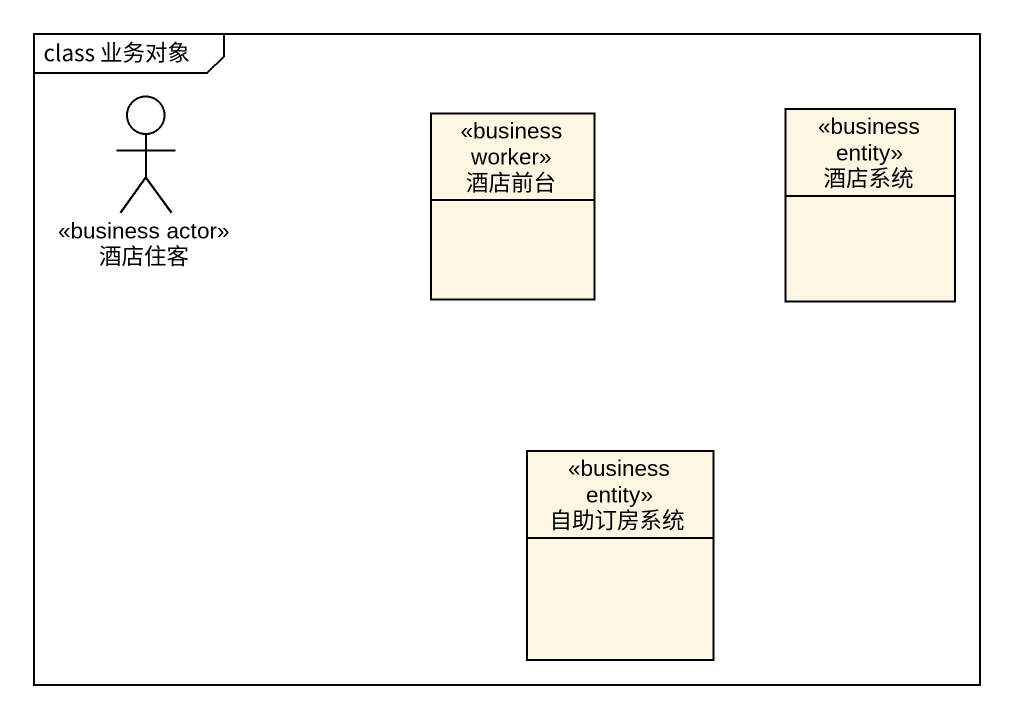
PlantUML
@startuml
mainframe class 业务对象
allowmixing
hide circle
hide empty members
actor 酒店住客 <<business actor>>
class 酒店前台 <<business worker>>
class 酒店系统 <<business entity>>
class 自助订房系统 <<business entity>>
@enduml
